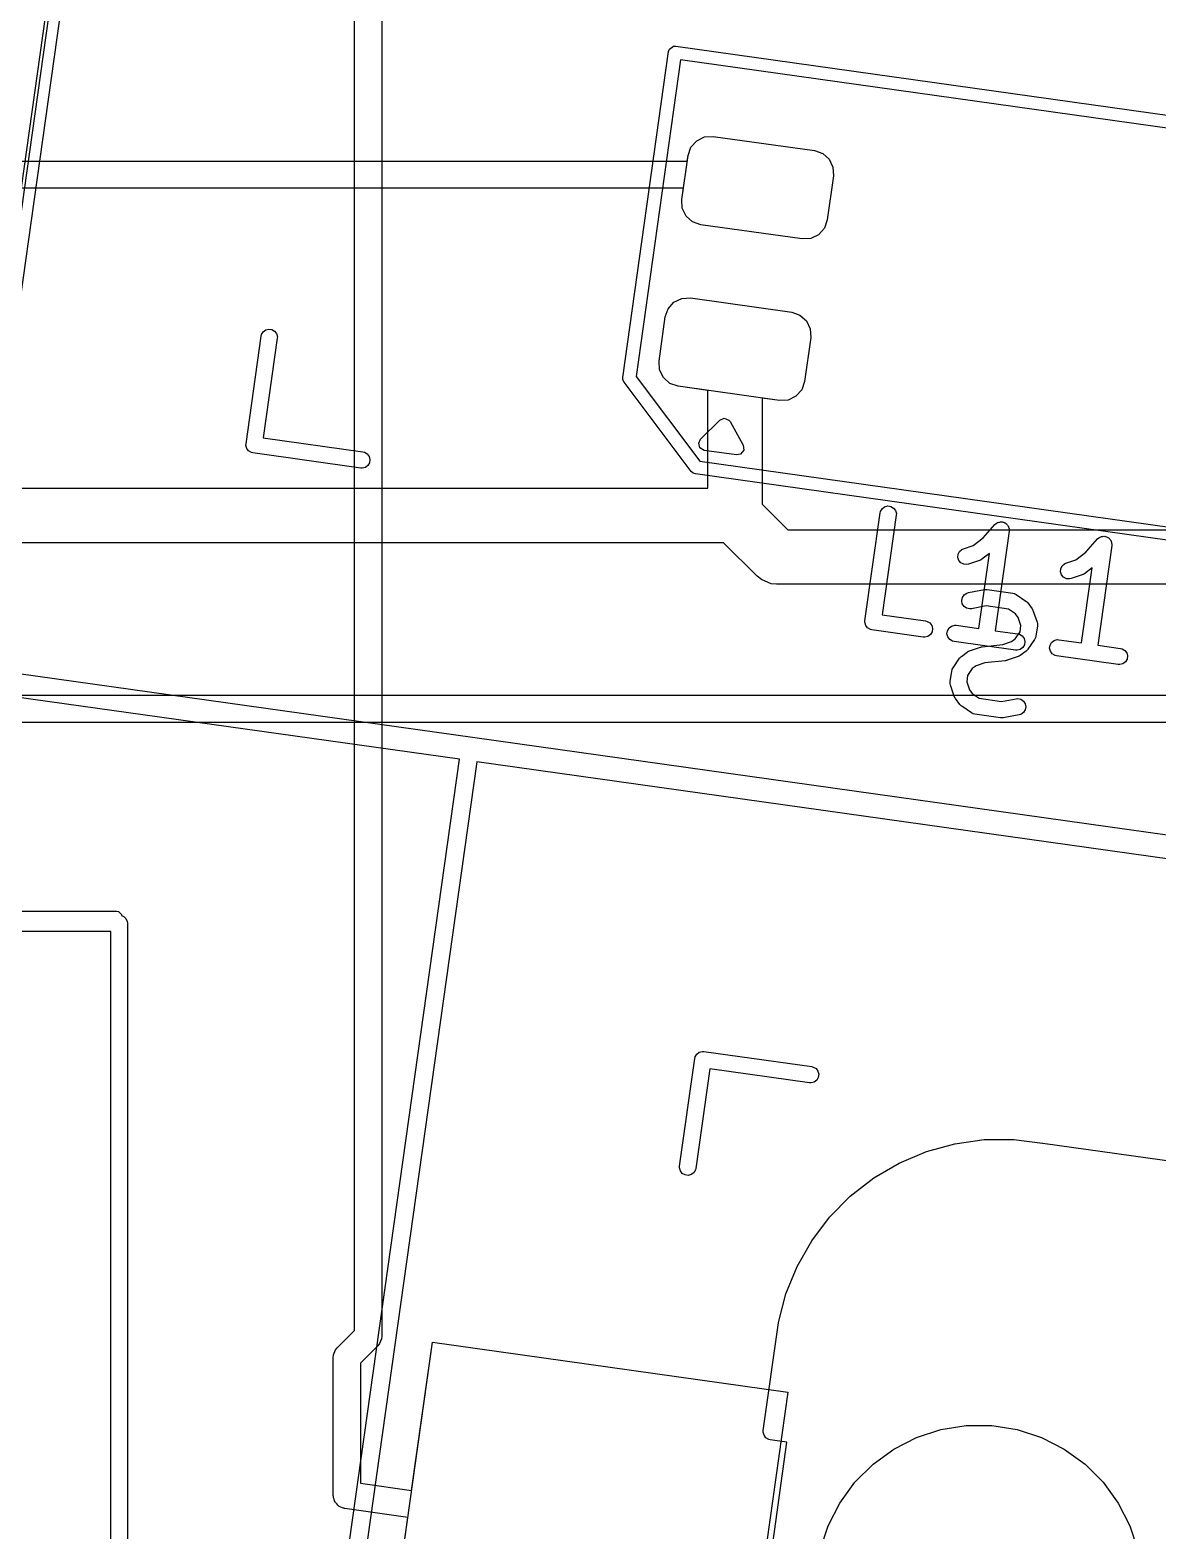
# Model space of a CAD drawing. Header units: millimetres. Extents: x 14 to 286, y -133 to -45.
# Drawn here: x 62.96 to 73.33, y -91.22 to -77.43 of the extents above; entities that cross this region are included whole.
import ezdxf

# ---------------------------------------------------------------- set-up
doc = ezdxf.new("R2010")
doc.units = ezdxf.units.MM
for name, color, linetype, true_color in [('B.Cu', 153, 'CONTINUOUS', 0x4d7fc4), ('B.Mask', 4, 'CONTINUOUS', 0x02ffee), ('B.Paste', 132, 'CONTINUOUS', 0x00c2c2), ('B.Silkscreen', 31, 'CONTINUOUS', 0xe8b2a7), ('F.Cu', 13, 'CONTINUOUS', 0xc83434), ('F.Mask', 201, 'CONTINUOUS', 0xd864ff), ('F.Paste', 253, 'CONTINUOUS', 0xb4a09a), ('F.Silkscreen', 41, 'CONTINUOUS', 0xf2eda1), ('User.Drawings', 9, 'CONTINUOUS', 0xc2c2c2)]:
    doc.layers.add(name, color=color, linetype=linetype, true_color=true_color)

msp = doc.modelspace()

# ---------------------------------------------------------------- linework, layer by layer
at = {"layer": 'B.Cu', "linetype": 'CONTINUOUS'}
for p, q in [((65.9417, -89.384023), (65.9417, -73.7773)), ((66.1917, -73.786037), (66.1917, -89.4358)), ((65.781512, -89.544212), (65.9417, -89.384023)), ((66.189298, -89.460186), (66.170634, -89.505246)), ((66.1917, -89.4358), (66.189298, -89.460186)), ((66.465027, -90.85482), (66.656386, -89.493231)), ((66.656386, -89.493231), (69.924271, -89.952503)), ((65.7449, -89.6326), (65.747302, -89.608214)), ((65.7449, -90.8974), (65.7449, -89.6326)), ((65.747302, -89.608214), (65.765966, -89.563154)), ((65.765966, -89.563154), (65.765971, -89.563148)), ((65.765971, -89.563148), (65.781512, -89.544212)), ((66.155088, -89.524189), (65.9949, -89.684376)), ((66.170633, -89.505247), (66.155088, -89.524189)), ((66.170634, -89.505246), (66.170633, -89.505247)), ((65.9949, -89.684376), (65.9949, -90.78874)), ((69.924271, -89.952503), (69.506752, -92.923307)), ((65.9949, -90.78874), (66.465027, -90.85482)), ((65.745393, -90.902406), (65.7449, -90.8974)), ((65.745101, -90.904484), (65.745393, -90.902406)), ((65.745903, -90.907586), (65.745101, -90.904484)), ((65.747302, -90.921786), (65.745903, -90.907586)), ((65.753353, -90.936395), (65.747302, -90.921786)), ((65.757312, -90.951704), (65.753353, -90.936395)), ((65.762601, -90.958723), (65.757312, -90.951704)), ((65.765966, -90.966846), (65.762601, -90.958723)), ((65.777149, -90.978029), (65.765966, -90.966846)), ((65.786664, -90.990656), (65.777149, -90.978029)), ((65.794236, -90.995116), (65.786664, -90.990656)), ((65.800454, -91.001334), (65.794236, -90.995116)), ((65.815065, -91.007386), (65.800454, -91.001334)), ((65.828687, -91.01541), (65.815065, -91.007386)), ((65.842552, -91.018771), (65.828687, -91.01541)), ((65.845514, -91.019998), (65.842552, -91.018771)), ((65.847613, -91.019998), (65.845514, -91.019998)), ((65.852501, -91.021183), (65.847613, -91.019998)), ((66.430234, -91.102386), (65.852501, -91.021183)), ((66.238867, -92.464035), (66.430234, -91.102386))]:
    msp.add_line(p, q, dxfattribs=at)
at = {"layer": 'B.Mask', "linetype": 'CONTINUOUS'}
for p, q in [((66.238867, -92.464035), (66.656386, -89.493231)), ((66.656386, -89.493231), (69.924271, -89.952503)), ((69.924271, -89.952503), (69.506752, -92.923307)), ((71.106553, -90.368651), (71.33041, -90.295915)), ((71.33041, -90.295915), (71.562889, -90.259094)), ((71.562889, -90.259094), (71.798267, -90.259094)), ((71.798267, -90.259094), (72.030746, -90.295915)), ((72.030746, -90.295915), (72.254603, -90.368651)), ((70.89683, -90.47551), (71.106553, -90.368651)), ((72.254603, -90.368651), (72.464326, -90.47551)), ((70.706406, -90.613861), (70.89683, -90.47551)), ((72.464326, -90.47551), (72.65475, -90.613861)), ((70.539969, -90.780298), (70.706406, -90.613861)), ((72.65475, -90.613861), (72.821187, -90.780298)), ((70.401618, -90.970722), (70.539969, -90.780298)), ((72.821187, -90.780298), (72.959538, -90.970722)), ((70.294759, -91.180445), (70.401618, -90.970722)), ((72.959538, -90.970722), (73.066397, -91.180445)), ((70.222023, -91.404302), (70.294759, -91.180445)), ((73.066397, -91.180445), (73.139133, -91.404302))]:
    msp.add_line(p, q, dxfattribs=at)
at = {"layer": 'B.Paste', "linetype": 'CONTINUOUS'}
for p, q in [((66.238867, -92.464035), (66.656386, -89.493231)), ((66.656386, -89.493231), (69.924271, -89.952503)), ((69.924271, -89.952503), (69.506752, -92.923307))]:
    msp.add_line(p, q, dxfattribs=at)
at = {"layer": 'B.Silkscreen', "linetype": 'CONTINUOUS'}
for p, q in [((71.568815, -82.604969), (71.582944, -82.600901)), ((71.582944, -82.600901), (71.731038, -82.573627)), ((71.731038, -82.573627), (71.738452, -82.573003)), ((71.738452, -82.573003), (71.74037, -82.572507)), ((71.74037, -82.572507), (71.743032, -82.572617)), ((71.743032, -82.572617), (71.745689, -82.572394)), ((71.745689, -82.572394), (71.747627, -82.572808)), ((71.747627, -82.572808), (71.75506, -82.573117)), ((71.75506, -82.573117), (71.990838, -82.606254)), ((71.521535, -82.673594), (71.527652, -82.644977)), ((71.526836, -82.702374), (71.521535, -82.673594)), ((71.542746, -82.726935), (71.526836, -82.702374)), ((71.527652, -82.644977), (71.544254, -82.620879)), ((71.566844, -82.743537), (71.542746, -82.726935)), ((71.544254, -82.620879), (71.568815, -82.604969)), ((71.746235, -82.72335), (71.610112, -82.748421)), ((71.952428, -82.752329), (71.746235, -82.72335)), ((71.990838, -82.606254), (72.005127, -82.609717)), ((72.005127, -82.609717), (72.007449, -82.611084)), ((72.007449, -82.611084), (72.010084, -82.611648)), ((72.010084, -82.611648), (72.022951, -82.618763)), ((72.022951, -82.618763), (72.110634, -82.679173)), ((72.110634, -82.679173), (72.116319, -82.683975)), ((72.116319, -82.683975), (72.118025, -82.68498)), ((72.118025, -82.68498), (72.119826, -82.686937)), ((72.119826, -82.686937), (72.121866, -82.68866)), ((72.121866, -82.68866), (72.122944, -82.690324)), ((72.122944, -82.690324), (72.127982, -82.695798)), ((72.127982, -82.695798), (72.16851, -82.749581)), ((71.595461, -82.749654), (71.566844, -82.743537)), ((71.610112, -82.748421), (71.595461, -82.749654)), ((72.01551, -82.795789), (71.952428, -82.752329)), ((72.04139, -82.830133), (72.01551, -82.795789)), ((72.065779, -82.90275), (72.04139, -82.830133)), ((72.16851, -82.749581), (72.172384, -82.755933)), ((72.172384, -82.755933), (72.173685, -82.757427)), ((72.173685, -82.757427), (72.174776, -82.759857)), ((72.174776, -82.759857), (72.176165, -82.762134)), ((72.176165, -82.762134), (72.176661, -82.764052)), ((72.176661, -82.764052), (72.179709, -82.770838)), ((72.179709, -82.770838), (72.21361, -82.871776)), ((72.21361, -82.871776), (72.216903, -82.886106)), ((72.013992, -83.025077), (72.057453, -82.961995)), ((72.057453, -82.961995), (72.065779, -82.90275)), ((72.198698, -83.017016), (72.198135, -83.019651)), ((72.200066, -83.014694), (72.198698, -83.017016)), ((72.203529, -83.000404), (72.200066, -83.014694)), ((72.216783, -82.906092), (72.203529, -83.000404)), ((72.216903, -82.886106), (72.216718, -82.888792)), ((72.216718, -82.888792), (72.217393, -82.891402)), ((72.217393, -82.891402), (72.216783, -82.906092)), ((71.519019, -83.187259), (71.572802, -83.14673)), ((71.572802, -83.14673), (71.579154, -83.142856)), ((71.579154, -83.142856), (71.580649, -83.141554)), ((71.580649, -83.141554), (71.583081, -83.140461)), ((71.583081, -83.140461), (71.585355, -83.139075)), ((71.585355, -83.139075), (71.587271, -83.138579)), ((71.587271, -83.138579), (71.59406, -83.13553)), ((71.59406, -83.13553), (71.694998, -83.101629)), ((71.694998, -83.101629), (71.696113, -83.101372)), ((71.696113, -83.101372), (71.696591, -83.101113)), ((71.696591, -83.101113), (71.70298, -83.099794)), ((71.70298, -83.099794), (71.709328, -83.098336)), ((71.709328, -83.098336), (71.709869, -83.098373)), ((71.709869, -83.098373), (71.71099, -83.098142)), ((71.71099, -83.098142), (71.898052, -83.078361)), ((71.898052, -83.078361), (71.979648, -83.050957)), ((71.979648, -83.050957), (72.013992, -83.025077)), ((72.113984, -83.137549), (72.060201, -83.178077)), ((72.119457, -83.132511), (72.113984, -83.137549)), ((72.121121, -83.131434), (72.119457, -83.132511)), ((72.122841, -83.129397), (72.121121, -83.131434)), ((72.124802, -83.127593), (72.122841, -83.129397)), ((72.125807, -83.125886), (72.124802, -83.127593)), ((72.130609, -83.120202), (72.125807, -83.125886)), ((72.19102, -83.032518), (72.130609, -83.120202)), ((72.198135, -83.019651), (72.19102, -83.032518)), ((71.434869, -83.305156), (71.441984, -83.292289)), ((71.441984, -83.292289), (71.502395, -83.204605)), ((71.502395, -83.204605), (71.507195, -83.198922)), ((71.507195, -83.198922), (71.508201, -83.197215)), ((71.508201, -83.197215), (71.510162, -83.195409)), ((71.510162, -83.195409), (71.511883, -83.193373)), ((71.511883, -83.193373), (71.513546, -83.192295)), ((71.513546, -83.192295), (71.519019, -83.187259)), ((71.653355, -83.273849), (71.619012, -83.299728)), ((71.734951, -83.246444), (71.653355, -83.273849)), ((71.922014, -83.226664), (71.734951, -83.246444)), ((71.923134, -83.226432), (71.922014, -83.226664)), ((71.923676, -83.22647), (71.923134, -83.226432)), ((71.930046, -83.225005), (71.923676, -83.22647)), ((71.936413, -83.223692), (71.930046, -83.225005)), ((71.936887, -83.223434), (71.936413, -83.223692)), ((71.938006, -83.223177), (71.936887, -83.223434)), ((72.038944, -83.189276), (71.938006, -83.223177)), ((72.04573, -83.186227), (72.038944, -83.189276)), ((72.047648, -83.185732), (72.04573, -83.186227)), ((72.049922, -83.184345), (72.047648, -83.185732)), ((72.052356, -83.183252), (72.049922, -83.184345)), ((72.053851, -83.181949), (72.052356, -83.183252)), ((72.060201, -83.178077), (72.053851, -83.181949)), ((71.415612, -83.433404), (71.416221, -83.418713)), ((71.416221, -83.418713), (71.429475, -83.324402)), ((71.429475, -83.324402), (71.432938, -83.310113)), ((71.432938, -83.310113), (71.434305, -83.30779)), ((71.434305, -83.30779), (71.434869, -83.305156)), ((71.57555, -83.362811), (71.567224, -83.422056)), ((71.567224, -83.422056), (71.591613, -83.494674)), ((71.619012, -83.299728), (71.57555, -83.362811)), ((71.416286, -83.43601), (71.415612, -83.433404)), ((71.416101, -83.4387), (71.416286, -83.43601)), ((71.419394, -83.453029), (71.416101, -83.4387)), ((71.453295, -83.553969), (71.419394, -83.453029)), ((71.456344, -83.560757), (71.453295, -83.553969)), ((71.45684, -83.562674), (71.456344, -83.560757)), ((71.458225, -83.564946), (71.45684, -83.562674)), ((71.459319, -83.56738), (71.458225, -83.564946)), ((71.460622, -83.568875), (71.459319, -83.56738)), ((71.464495, -83.575226), (71.460622, -83.568875)), ((71.591613, -83.494674), (71.617493, -83.529015)), ((71.617493, -83.529015), (71.680575, -83.572477)), ((71.505023, -83.629009), (71.464495, -83.575226)), ((71.510059, -83.634481), (71.505023, -83.629009)), ((71.511137, -83.636145), (71.510059, -83.634481)), ((71.513173, -83.637865), (71.511137, -83.636145)), ((71.514979, -83.639827), (71.513173, -83.637865)), ((71.516686, -83.640832), (71.514979, -83.639827)), ((71.522369, -83.645633), (71.516686, -83.640832)), ((71.610053, -83.706044), (71.522369, -83.645633)), ((71.62292, -83.713159), (71.610053, -83.706044)), ((71.680575, -83.572477), (71.886765, -83.601454)), ((71.886765, -83.601454), (72.022892, -83.576385)), ((72.022892, -83.576385), (72.037543, -83.575152)), ((72.037543, -83.575152), (72.066161, -83.581269)), ((72.08875, -83.703927), (72.06419, -83.719837)), ((72.066161, -83.581269), (72.090258, -83.597871)), ((72.105352, -83.679829), (72.08875, -83.703927)), ((72.090258, -83.597871), (72.106169, -83.622432)), ((72.111469, -83.651212), (72.105352, -83.679829)), ((72.106169, -83.622432), (72.111469, -83.651212)), ((71.625554, -83.713722), (71.62292, -83.713159)), ((71.627877, -83.71509), (71.625554, -83.713722)), ((71.642166, -83.718553), (71.627877, -83.71509)), ((71.877944, -83.751689), (71.642166, -83.718553)), ((71.885373, -83.751997), (71.877944, -83.751689)), ((71.887315, -83.752412), (71.885373, -83.751997)), ((71.889977, -83.752187), (71.887315, -83.752412)), ((71.892634, -83.752298), (71.889977, -83.752187)), ((71.894546, -83.751803), (71.892634, -83.752298)), ((71.901966, -83.751179), (71.894546, -83.751803)), ((72.050061, -83.723904), (71.901966, -83.751179)), ((72.06419, -83.719837), (72.050061, -83.723904)), ((71.197067, -87.739309), (71.459076, -87.667201)), ((71.459076, -87.667201), (71.728254, -87.629908)), ((71.728254, -87.629908), (71.999998, -87.62807)), ((71.999998, -87.62807), (72.264125, -87.661026)), ((72.264125, -87.661026), (72.265961, -87.661103)), ((72.265961, -87.661103), (80.584214, -88.830157)), ((70.712295, -87.982463), (70.946713, -87.844999)), ((70.946713, -87.844999), (71.197067, -87.739309)), ((70.497826, -88.149349), (70.712295, -87.982463)), ((70.306974, -88.342801), (70.497826, -88.149349)), ((70.143005, -88.559508), (70.306974, -88.342801)), ((70.008726, -88.795764), (70.143005, -88.559508)), ((69.906432, -89.047526), (70.008726, -88.795764)), ((69.837876, -89.310486), (69.906432, -89.047526)), ((69.698089, -90.304449), (69.837262, -89.314181)), ((69.837262, -89.314181), (69.837971, -89.311251)), ((69.837971, -89.311251), (69.837876, -89.310486)), ((69.697479, -90.319139), (69.698089, -90.304449)), ((69.704807, -90.347471), (69.697479, -90.319139)), ((69.626011, -92.469924), (69.915414, -90.410728)), ((69.722418, -90.370841), (69.704807, -90.347471)), ((69.747632, -90.385694), (69.722418, -90.370841)), ((69.761921, -90.389157), (69.747632, -90.385694)), ((69.915414, -90.410728), (69.761921, -90.389157))]:
    msp.add_line(p, q, dxfattribs=at)
at = {"layer": 'F.Cu', "linetype": 'CONTINUOUS'}
for p, q in [((69.03237, -78.50559), (69.085631, -78.445915)), ((69.085631, -78.445915), (69.157676, -78.411166)), ((69.157676, -78.411166), (69.237534, -78.406631)), ((69.237534, -78.406631), (70.168386, -78.537453)), ((68.998635, -78.6335), (69.005999, -78.581105)), ((69.005999, -78.581105), (69.03237, -78.50559)), ((70.168386, -78.537453), (70.243901, -78.563825)), ((70.243901, -78.563825), (70.303576, -78.617086)), ((60.002578, -78.6335), (68.998635, -78.6335)), ((70.303576, -78.617086), (70.338325, -78.689131)), ((70.338325, -78.689131), (70.34286, -78.768989)), ((70.34286, -78.768989), (70.285799, -79.174999)), ((68.9635, -78.8835), (60.002578, -78.8835)), ((68.948938, -78.987115), (68.9635, -78.8835)), ((68.953473, -79.066973), (68.948938, -78.987115)), ((68.988222, -79.139018), (68.953473, -79.066973)), ((69.047897, -79.192279), (68.988222, -79.139018)), ((69.123412, -79.218651), (69.047897, -79.192279)), ((70.054264, -79.349473), (69.123412, -79.218651)), ((70.259428, -79.250514), (70.206167, -79.310189)), ((70.285799, -79.174999), (70.259428, -79.250514)), ((70.134122, -79.344938), (70.054264, -79.349473)), ((70.206167, -79.310189), (70.134122, -79.344938)), ((68.823611, -79.990992), (68.876872, -79.931317)), ((68.876872, -79.931317), (68.948917, -79.896568)), ((68.948917, -79.896568), (69.028775, -79.892033)), ((69.028775, -79.892033), (69.959627, -80.022855)), ((68.740179, -80.472517), (68.79724, -80.066507)), ((68.79724, -80.066507), (68.823611, -79.990992)), ((69.959627, -80.022855), (70.035142, -80.049227)), ((70.035142, -80.049227), (70.094817, -80.102488)), ((70.094817, -80.102488), (70.129566, -80.174533)), ((70.134101, -80.254391), (70.07704, -80.660401)), ((70.129566, -80.174533), (70.134101, -80.254391)), ((68.744714, -80.552375), (68.740179, -80.472517)), ((68.779463, -80.62442), (68.744714, -80.552375)), ((68.839138, -80.677681), (68.779463, -80.62442)), ((70.07704, -80.660401), (70.050669, -80.735916)), ((68.914653, -80.704053), (68.839138, -80.677681)), ((69.1871, -80.742342), (68.914653, -80.704053)), ((69.1871, -81.6417), (69.1871, -80.742342)), ((69.997408, -80.795591), (69.925363, -80.83034)), ((70.050669, -80.735916), (69.997408, -80.795591)), ((69.845505, -80.834875), (69.6871, -80.812612)), ((69.6871, -80.812612), (69.6871, -81.788146)), ((69.925363, -80.83034), (69.845505, -80.834875)), ((59.2942, -81.6417), (69.1871, -81.6417)), ((69.6871, -81.788146), (69.922754, -82.0238)), ((69.922754, -82.0238), (81.749646, -82.0238)), ((69.333546, -82.1417), (59.397754, -82.1417)), ((69.642423, -82.450577), (69.333546, -82.1417)), ((69.680302, -82.481662), (69.642423, -82.450577)), ((69.680307, -82.481667), (69.680302, -82.481662)), ((69.770427, -82.518996), (69.680307, -82.481667)), ((69.8192, -82.5238), (69.770427, -82.518996)), ((81.749646, -82.5238), (69.8192, -82.5238)), ((59.78, -83.545), (78.336343, -83.545)), ((78.36709, -83.795), (59.78, -83.795))]:
    msp.add_line(p, q, dxfattribs=at)
at = {"layer": 'F.Mask', "linetype": 'CONTINUOUS'}
for p, q in [((69.03237, -78.50559), (69.085631, -78.445915)), ((69.085631, -78.445915), (69.157676, -78.411166)), ((69.157676, -78.411166), (69.237534, -78.406631)), ((69.237534, -78.406631), (70.168386, -78.537453)), ((68.948938, -78.987115), (69.005999, -78.581105)), ((69.005999, -78.581105), (69.03237, -78.50559)), ((70.168386, -78.537453), (70.243901, -78.563825)), ((70.243901, -78.563825), (70.303576, -78.617086)), ((70.303576, -78.617086), (70.338325, -78.689131)), ((70.338325, -78.689131), (70.34286, -78.768989)), ((70.34286, -78.768989), (70.285799, -79.174999)), ((68.953473, -79.066973), (68.948938, -78.987115)), ((68.988222, -79.139018), (68.953473, -79.066973)), ((69.047897, -79.192279), (68.988222, -79.139018)), ((69.123412, -79.218651), (69.047897, -79.192279)), ((70.054264, -79.349473), (69.123412, -79.218651)), ((70.259428, -79.250514), (70.206167, -79.310189)), ((70.285799, -79.174999), (70.259428, -79.250514)), ((70.134122, -79.344938), (70.054264, -79.349473)), ((70.206167, -79.310189), (70.134122, -79.344938)), ((68.823611, -79.990992), (68.876872, -79.931317)), ((68.876872, -79.931317), (68.948917, -79.896568)), ((68.948917, -79.896568), (69.028775, -79.892033)), ((69.028775, -79.892033), (69.959627, -80.022855)), ((68.740179, -80.472517), (68.79724, -80.066507)), ((68.79724, -80.066507), (68.823611, -79.990992)), ((69.959627, -80.022855), (70.035142, -80.049227)), ((70.035142, -80.049227), (70.094817, -80.102488)), ((70.094817, -80.102488), (70.129566, -80.174533)), ((70.134101, -80.254391), (70.07704, -80.660401)), ((70.129566, -80.174533), (70.134101, -80.254391)), ((68.744714, -80.552375), (68.740179, -80.472517)), ((68.779463, -80.62442), (68.744714, -80.552375)), ((68.839138, -80.677681), (68.779463, -80.62442)), ((70.07704, -80.660401), (70.050669, -80.735916)), ((68.914653, -80.704053), (68.839138, -80.677681)), ((69.845505, -80.834875), (68.914653, -80.704053)), ((69.997408, -80.795591), (69.925363, -80.83034)), ((70.050669, -80.735916), (69.997408, -80.795591)), ((69.925363, -80.83034), (69.845505, -80.834875)), ((71.106553, -90.368651), (71.33041, -90.295915)), ((71.33041, -90.295915), (71.562889, -90.259094)), ((71.562889, -90.259094), (71.798267, -90.259094)), ((71.798267, -90.259094), (72.030746, -90.295915)), ((72.030746, -90.295915), (72.254603, -90.368651)), ((70.89683, -90.47551), (71.106553, -90.368651)), ((72.254603, -90.368651), (72.464326, -90.47551)), ((70.706406, -90.613861), (70.89683, -90.47551)), ((72.464326, -90.47551), (72.65475, -90.613861)), ((70.539969, -90.780298), (70.706406, -90.613861)), ((72.65475, -90.613861), (72.821187, -90.780298)), ((70.401618, -90.970722), (70.539969, -90.780298)), ((72.821187, -90.780298), (72.959538, -90.970722)), ((70.294759, -91.180445), (70.401618, -90.970722)), ((72.959538, -90.970722), (73.066397, -91.180445)), ((70.222023, -91.404302), (70.294759, -91.180445)), ((73.066397, -91.180445), (73.139133, -91.404302))]:
    msp.add_line(p, q, dxfattribs=at)
at = {"layer": 'F.Paste', "linetype": 'CONTINUOUS'}
for p, q in [((69.03237, -78.50559), (69.085631, -78.445915)), ((69.085631, -78.445915), (69.157676, -78.411166)), ((69.157676, -78.411166), (69.237534, -78.406631)), ((69.237534, -78.406631), (70.168386, -78.537453)), ((68.948938, -78.987115), (69.005999, -78.581105)), ((69.005999, -78.581105), (69.03237, -78.50559)), ((70.168386, -78.537453), (70.243901, -78.563825)), ((70.243901, -78.563825), (70.303576, -78.617086)), ((70.303576, -78.617086), (70.338325, -78.689131)), ((70.338325, -78.689131), (70.34286, -78.768989)), ((70.34286, -78.768989), (70.285799, -79.174999)), ((68.953473, -79.066973), (68.948938, -78.987115)), ((68.988222, -79.139018), (68.953473, -79.066973)), ((69.047897, -79.192279), (68.988222, -79.139018)), ((69.123412, -79.218651), (69.047897, -79.192279)), ((70.054264, -79.349473), (69.123412, -79.218651)), ((70.259428, -79.250514), (70.206167, -79.310189)), ((70.285799, -79.174999), (70.259428, -79.250514)), ((70.134122, -79.344938), (70.054264, -79.349473)), ((70.206167, -79.310189), (70.134122, -79.344938)), ((68.823611, -79.990992), (68.876872, -79.931317)), ((68.876872, -79.931317), (68.948917, -79.896568)), ((68.948917, -79.896568), (69.028775, -79.892033)), ((69.028775, -79.892033), (69.959627, -80.022855)), ((68.740179, -80.472517), (68.79724, -80.066507)), ((68.79724, -80.066507), (68.823611, -79.990992)), ((69.959627, -80.022855), (70.035142, -80.049227)), ((70.035142, -80.049227), (70.094817, -80.102488)), ((70.094817, -80.102488), (70.129566, -80.174533)), ((70.134101, -80.254391), (70.07704, -80.660401)), ((70.129566, -80.174533), (70.134101, -80.254391)), ((68.744714, -80.552375), (68.740179, -80.472517)), ((68.779463, -80.62442), (68.744714, -80.552375)), ((68.839138, -80.677681), (68.779463, -80.62442)), ((70.07704, -80.660401), (70.050669, -80.735916)), ((68.914653, -80.704053), (68.839138, -80.677681)), ((69.845505, -80.834875), (68.914653, -80.704053)), ((69.997408, -80.795591), (69.925363, -80.83034)), ((70.050669, -80.735916), (69.997408, -80.795591)), ((69.925363, -80.83034), (69.845505, -80.834875))]:
    msp.add_line(p, q, dxfattribs=at)
at = {"layer": 'F.Silkscreen', "linetype": 'CONTINUOUS'}
for p, q in [((68.406055, -80.622476), (68.827055, -77.626916)), ((68.827055, -77.626916), (68.834773, -77.604814)), ((68.834773, -77.604814), (68.871448, -77.577177)), ((68.871448, -77.577177), (68.894821, -77.57585)), ((68.894821, -77.57585), (76.123778, -78.591813)), ((68.937536, -77.703032), (68.528345, -80.614565)), ((76.047661, -78.702294), (68.937536, -77.703032)), ((68.407382, -80.645849), (68.406055, -80.622476)), ((68.417553, -80.666935), (68.407382, -80.645849)), ((69.034598, -81.48578), (68.417553, -80.666935)), ((68.528345, -80.614565), (69.115477, -81.393713)), ((69.120821, -81.19149), (69.297196, -81.014312)), ((69.297196, -81.014312), (69.339583, -80.996642)), ((69.339583, -80.996642), (69.382049, -81.014119)), ((69.382049, -81.014119), (69.392262, -81.027673)), ((69.392262, -81.027673), (69.512967, -81.246603)), ((69.103928, -81.22547), (69.120821, -81.19149)), ((69.115426, -81.269929), (69.103928, -81.22547)), ((69.154994, -81.293236), (69.115426, -81.269929)), ((69.452074, -81.334988), (69.154994, -81.293236)), ((69.489393, -81.328115), (69.452074, -81.334988)), ((69.518062, -81.292241), (69.489393, -81.328115)), ((69.512967, -81.246603), (69.518062, -81.292241)), ((69.052064, -81.501369), (69.034598, -81.48578)), ((69.074166, -81.509087), (69.052064, -81.501369)), ((69.115477, -81.393713), (75.542463, -82.296967)), ((75.585178, -82.42415), (69.074166, -81.509087)), ((70.632424, -82.85891), (70.771597, -81.868642)), ((70.771597, -81.868642), (70.77506, -81.854353)), ((70.77506, -81.854353), (70.789913, -81.829139)), ((70.789913, -81.829139), (70.813283, -81.811528)), ((70.920137, -81.889518), (70.791401, -82.805515)), ((70.813283, -81.811528), (70.841615, -81.8042)), ((70.841615, -81.8042), (70.870594, -81.808273)), ((70.870594, -81.808273), (70.895808, -81.823126)), ((70.895808, -81.823126), (70.913419, -81.846496)), ((70.913419, -81.846496), (70.920747, -81.874828)), ((70.920747, -81.874828), (70.920137, -81.889518)), ((71.718031, -82.097663), (71.827284, -81.974998)), ((71.827284, -81.974998), (71.827323, -81.974961)), ((71.827323, -81.974961), (71.827337, -81.974939)), ((71.827337, -81.974939), (71.827396, -81.974893)), ((71.827396, -81.974893), (71.838092, -81.96503)), ((71.957561, -82.035318), (71.828825, -82.951316)), ((71.838092, -81.96503), (71.844776, -81.961797)), ((71.844776, -81.961797), (71.850707, -81.957328)), ((71.850707, -81.957328), (71.857822, -81.955487)), ((71.857822, -81.955487), (71.864436, -81.952289)), ((71.864436, -81.952289), (71.871846, -81.95186)), ((71.871846, -81.95186), (71.879039, -81.95)), ((71.879039, -81.95), (71.886318, -81.951023)), ((71.886318, -81.951023), (71.89365, -81.950599)), ((71.89365, -81.950599), (71.90066, -81.953038)), ((71.90066, -81.953038), (71.908018, -81.954073)), ((71.908018, -81.954073), (71.914351, -81.957803)), ((71.914351, -81.957803), (71.921288, -81.960218)), ((71.921288, -81.960218), (71.926832, -81.965156)), ((71.926832, -81.965156), (71.933232, -81.968926)), ((71.933232, -81.968926), (71.937654, -81.974794)), ((71.937654, -81.974794), (71.943141, -81.979681)), ((71.943141, -81.979681), (71.946373, -81.986364)), ((71.946373, -81.986364), (71.950843, -81.992296)), ((71.950843, -81.992296), (71.952683, -81.999412)), ((71.952683, -81.999412), (71.955882, -82.006026)), ((71.955882, -82.006026), (71.95631, -82.013435)), ((71.95631, -82.013435), (71.958171, -82.020628)), ((71.957563, -82.035265), (71.957561, -82.035318)), ((71.957572, -82.03524), (71.957563, -82.035265)), ((71.958171, -82.020628), (71.957567, -82.035161)), ((71.957567, -82.035161), (71.957572, -82.03524)), ((71.536715, -82.196953), (71.626114, -82.166927)), ((71.626114, -82.166927), (71.718031, -82.097663)), ((72.661141, -82.230211), (72.770397, -82.107543)), ((72.770397, -82.107543), (72.770436, -82.107506)), ((72.770436, -82.107506), (72.770449, -82.107485)), ((72.770449, -82.107485), (72.770508, -82.10744)), ((72.770508, -82.10744), (72.781205, -82.097575)), ((72.900673, -82.167864), (72.771937, -83.083862)), ((72.781205, -82.097575), (72.78789, -82.094341)), ((72.78789, -82.094341), (72.793819, -82.089874)), ((72.793819, -82.089874), (72.800932, -82.088034)), ((72.800932, -82.088034), (72.807549, -82.084834)), ((72.807549, -82.084834), (72.814961, -82.084405)), ((72.814961, -82.084405), (72.822151, -82.082546)), ((72.822151, -82.082546), (72.829429, -82.083568)), ((72.829429, -82.083568), (72.836763, -82.083145)), ((72.836763, -82.083145), (72.843774, -82.085585)), ((72.843774, -82.085585), (72.85113, -82.086619)), ((72.85113, -82.086619), (72.857461, -82.090348)), ((72.857461, -82.090348), (72.864401, -82.092764)), ((72.864401, -82.092764), (72.869947, -82.097704)), ((72.869947, -82.097704), (72.876344, -82.101472)), ((72.876344, -82.101472), (72.880764, -82.107337)), ((72.880764, -82.107337), (72.886254, -82.112227)), ((72.886254, -82.112227), (72.889488, -82.118914)), ((72.889488, -82.118914), (72.893955, -82.124842)), ((72.893955, -82.124842), (72.895794, -82.131954)), ((72.895794, -82.131954), (72.898995, -82.138572)), ((72.898995, -82.138572), (72.899423, -82.145984)), ((72.899423, -82.145984), (72.901283, -82.153174)), ((72.900675, -82.167811), (72.900673, -82.167864)), ((72.900684, -82.167786), (72.900675, -82.167811)), ((72.901283, -82.153174), (72.900679, -82.167707)), ((72.900679, -82.167707), (72.900684, -82.167786)), ((71.486203, -82.277599), (71.488212, -82.248404)), ((71.49552, -82.30534), (71.486203, -82.277599)), ((71.488212, -82.248404), (71.501239, -82.222201)), ((71.514744, -82.327404), (71.49552, -82.30534)), ((71.501239, -82.222201), (71.523303, -82.202977)), ((71.540947, -82.340431), (71.514744, -82.327404)), ((71.523303, -82.202977), (71.536715, -82.196953)), ((71.685411, -82.305246), (71.584471, -82.339147)), ((71.680285, -82.93044), (71.777194, -82.240902)), ((71.692196, -82.302198), (71.685411, -82.305246)), ((71.694115, -82.301702), (71.692196, -82.302198)), ((71.696391, -82.300313), (71.694115, -82.301702)), ((71.698822, -82.299222), (71.696391, -82.300313)), ((71.700315, -82.297921), (71.698822, -82.299222)), ((71.706668, -82.294047), (71.700315, -82.297921)), ((71.777194, -82.240902), (71.706668, -82.294047)), ((72.479827, -82.329499), (72.569227, -82.299473)), ((72.569227, -82.299473), (72.661141, -82.230211)), ((71.570142, -82.34244), (71.540947, -82.340431)), ((71.584471, -82.339147), (71.570142, -82.34244)), ((72.429316, -82.410145), (72.431325, -82.380951)), ((72.438633, -82.437886), (72.429316, -82.410145)), ((72.431325, -82.380951), (72.444352, -82.354747)), ((72.457857, -82.45995), (72.438633, -82.437886)), ((72.444352, -82.354747), (72.466416, -82.335523)), ((72.484061, -82.472977), (72.457857, -82.45995)), ((72.466416, -82.335523), (72.479827, -82.329499)), ((72.628523, -82.437792), (72.527585, -82.471693)), ((72.623397, -83.062985), (72.720306, -82.373447)), ((72.635309, -82.434743), (72.628523, -82.437792)), ((72.637227, -82.434248), (72.635309, -82.434743)), ((72.639501, -82.432861), (72.637227, -82.434248)), ((72.641935, -82.431768), (72.639501, -82.432861)), ((72.64343, -82.430465), (72.641935, -82.431768)), ((72.64978, -82.426593), (72.64343, -82.430465)), ((72.720306, -82.373447), (72.64978, -82.426593)), ((72.513255, -82.474986), (72.484061, -82.472977)), ((72.527585, -82.471693), (72.513255, -82.474986)), ((70.631814, -82.8736), (70.632424, -82.85891)), ((70.639142, -82.901932), (70.631814, -82.8736)), ((70.791401, -82.805515), (71.188688, -82.861351)), ((71.188688, -82.861351), (71.202977, -82.864814)), ((71.202977, -82.864814), (71.228191, -82.879667)), ((71.228191, -82.879667), (71.245802, -82.903037)), ((70.656753, -82.925302), (70.639142, -82.901932)), ((70.681967, -82.940155), (70.656753, -82.925302)), ((70.696256, -82.943618), (70.681967, -82.940155)), ((71.167812, -83.009891), (70.696256, -82.943618)), ((71.182502, -83.0105), (71.167812, -83.009891)), ((71.210833, -83.003173), (71.182502, -83.0105)), ((71.234204, -82.985562), (71.210833, -83.003173)), ((71.249056, -82.960348), (71.234204, -82.985562)), ((71.245802, -82.903037), (71.253129, -82.931369)), ((71.253129, -82.931369), (71.249056, -82.960348)), ((71.386304, -82.979637), (71.390377, -82.950658)), ((71.393632, -83.007969), (71.386304, -82.979637)), ((71.390377, -82.950658), (71.40523, -82.925444)), ((71.411243, -83.031339), (71.393632, -83.007969)), ((71.40523, -82.925444), (71.4286, -82.907833)), ((71.4286, -82.907833), (71.456932, -82.900505)), ((71.456932, -82.900505), (71.471622, -82.901115)), ((71.471622, -82.901115), (71.680285, -82.93044)), ((71.828825, -82.951316), (72.037489, -82.980642)), ((72.037489, -82.980642), (72.051778, -82.984105)), ((72.051778, -82.984105), (72.076992, -82.998958)), ((72.076992, -82.998958), (72.094603, -83.022328)), ((71.436457, -83.046192), (71.411243, -83.031339)), ((71.450746, -83.049655), (71.436457, -83.046192)), ((72.016613, -83.129182), (71.450746, -83.049655)), ((72.031303, -83.129792), (72.016613, -83.129182)), ((72.059635, -83.122464), (72.031303, -83.129792)), ((72.083005, -83.104853), (72.059635, -83.122464)), ((72.097858, -83.079639), (72.083005, -83.104853)), ((72.094603, -83.022328), (72.10193, -83.05066)), ((72.10193, -83.05066), (72.097858, -83.079639)), ((72.329416, -83.112182), (72.333489, -83.083203)), ((72.336744, -83.140514), (72.329416, -83.112182)), ((72.333489, -83.083203), (72.348342, -83.057989)), ((72.354355, -83.163884), (72.336744, -83.140514)), ((72.348342, -83.057989), (72.371712, -83.040378)), ((72.371712, -83.040378), (72.400044, -83.03305)), ((72.400044, -83.03305), (72.414734, -83.03366)), ((72.414734, -83.03366), (72.623397, -83.062985)), ((72.771937, -83.083862), (72.980602, -83.113188)), ((72.980602, -83.113188), (72.994891, -83.116651)), ((72.994891, -83.116651), (73.020105, -83.131504)), ((73.020105, -83.131504), (73.037716, -83.154874)), ((73.037716, -83.154874), (73.045043, -83.183206)), ((72.379569, -83.178737), (72.354355, -83.163884)), ((72.393858, -83.1822), (72.379569, -83.178737)), ((72.959726, -83.261728), (72.393858, -83.1822)), ((72.974416, -83.262337), (72.959726, -83.261728)), ((73.002747, -83.25501), (72.974416, -83.262337)), ((73.026118, -83.237399), (73.002747, -83.25501)), ((73.040971, -83.212185), (73.026118, -83.237399)), ((73.045043, -83.183206), (73.040971, -83.212185))]:
    msp.add_line(p, q, dxfattribs=at)
at = {"layer": 'User.Drawings', "linetype": 'CONTINUOUS'}
for p, q in [((64.879757, -64.618856), (62.25038, -83.327847)), ((62.285318, -83.31476), (64.912213, -64.623417)), ((65.011239, -64.637334), (62.391302, -83.279164)), ((64.943242, -81.232227), (65.082415, -80.241959)), ((65.082415, -80.241959), (65.085878, -80.22767)), ((65.085878, -80.22767), (65.100731, -80.202456)), ((65.100731, -80.202456), (65.124101, -80.184845)), ((65.124101, -80.184845), (65.152433, -80.177517)), ((65.152433, -80.177517), (65.181412, -80.18159)), ((65.181412, -80.18159), (65.206626, -80.196443)), ((65.206626, -80.196443), (65.224237, -80.219813)), ((65.224237, -80.219813), (65.231565, -80.248145)), ((65.231565, -80.248145), (65.230955, -80.262835)), ((65.230955, -80.262835), (65.102219, -81.178832)), ((65.102219, -81.178832), (66.018218, -81.307568)), ((64.942632, -81.246917), (64.943242, -81.232227)), ((64.94996, -81.275249), (64.942632, -81.246917)), ((64.967571, -81.298619), (64.94996, -81.275249)), ((64.992785, -81.313472), (64.967571, -81.298619)), ((65.007074, -81.316935), (64.992785, -81.313472)), ((65.997342, -81.456108), (65.007074, -81.316935)), ((66.018218, -81.307568), (66.032507, -81.311031)), ((66.032507, -81.311031), (66.057721, -81.325884)), ((66.057721, -81.325884), (66.075332, -81.349254)), ((66.075332, -81.349254), (66.08266, -81.377586)), ((66.012032, -81.456718), (65.997342, -81.456108)), ((66.040364, -81.44939), (66.012032, -81.456718)), ((66.063734, -81.431779), (66.040364, -81.44939)), ((66.078587, -81.406565), (66.063734, -81.431779)), ((66.08266, -81.377586), (66.078587, -81.406565)), ((62.391302, -83.279164), (67.045561, -83.933278)), ((66.90474, -84.133449), (62.155235, -83.46595)), ((67.045561, -83.933278), (67.045563, -83.933278)), ((67.045563, -83.933278), (80.905732, -85.881197)), ((64.267803, -102.896242), (66.90474, -84.133449)), ((67.06476, -84.155938), (64.450786, -102.75533)), ((81.019842, -86.117197), (67.06476, -84.155938)), ((61.901716, -85.530009), (63.751716, -85.530009)), ((63.751716, -85.530009), (63.77085, -85.533815)), ((63.77085, -85.533815), (63.79791, -85.560875)), ((63.79791, -85.560875), (63.799635, -85.569549)), ((63.799635, -85.569549), (63.819168, -85.57764)), ((63.819168, -85.57764), (63.83986, -85.598332)), ((63.83986, -85.598332), (63.851059, -85.625368)), ((63.851059, -85.625368), (63.8525, -85.64)), ((63.701716, -85.715), (61.846764, -85.715)), ((63.701716, -104.530009), (63.701716, -85.715)), ((63.8525, -85.64), (63.8525, -104.69)), ((69.068065, -86.883474), (69.071528, -86.869185)), ((69.071528, -86.869185), (69.086381, -86.843971)), ((69.086381, -86.843971), (69.109751, -86.82636)), ((69.109751, -86.82636), (69.138083, -86.819032)), ((69.138083, -86.819032), (69.152773, -86.819642)), ((69.152773, -86.819642), (70.143041, -86.958815)), ((68.928892, -87.873742), (69.068065, -86.883474)), ((69.206167, -86.978619), (69.077432, -87.894618)), ((70.122165, -87.107355), (69.206167, -86.978619)), ((70.143041, -86.958815), (70.15733, -86.962278)), ((70.15733, -86.962278), (70.182544, -86.977131)), ((70.182544, -86.977131), (70.200155, -87.000501)), ((70.200155, -87.000501), (70.207483, -87.028833)), ((70.136855, -87.107965), (70.122165, -87.107355)), ((70.165187, -87.100637), (70.136855, -87.107965)), ((70.188557, -87.083026), (70.165187, -87.100637)), ((70.20341, -87.057812), (70.188557, -87.083026)), ((70.207483, -87.028833), (70.20341, -87.057812)), ((68.928282, -87.888432), (68.928892, -87.873742)), ((68.93561, -87.916764), (68.928282, -87.888432)), ((68.953221, -87.940134), (68.93561, -87.916764)), ((68.978435, -87.954987), (68.953221, -87.940134)), ((69.007414, -87.95906), (68.978435, -87.954987)), ((69.035746, -87.951732), (69.007414, -87.95906)), ((69.059116, -87.934121), (69.035746, -87.951732)), ((69.073969, -87.908907), (69.059116, -87.934121)), ((69.077432, -87.894618), (69.073969, -87.908907))]:
    msp.add_line(p, q, dxfattribs=at)

doc.saveas('drawing.dxf')
